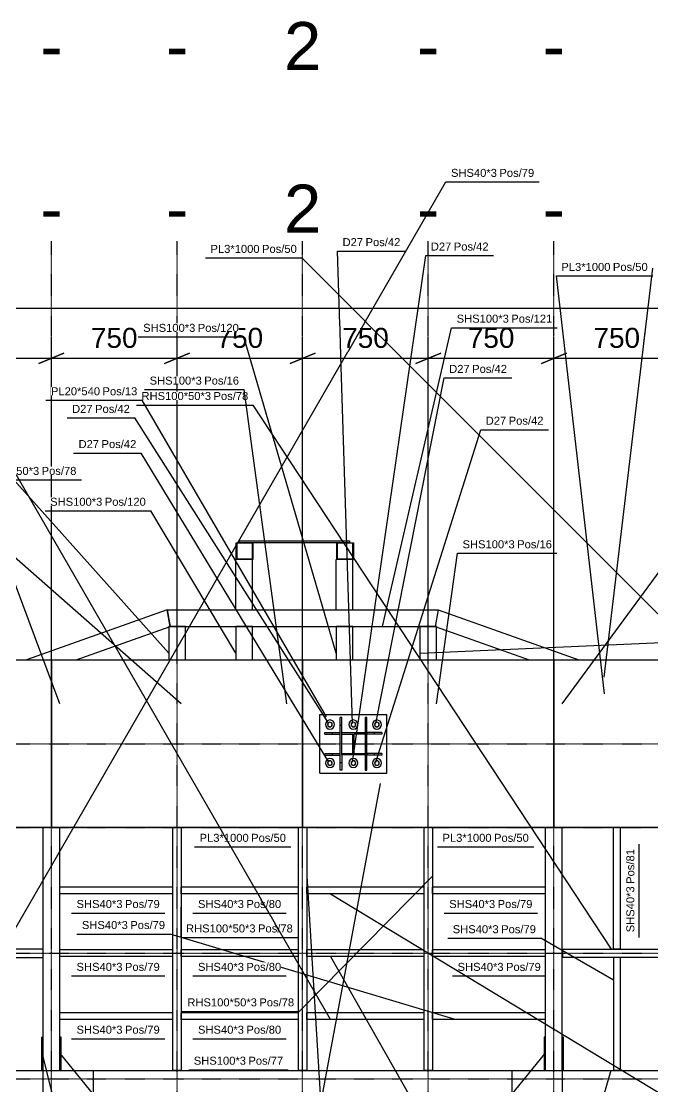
# Model space of a CAD drawing. Header units: millimetres. Extents: x -57554 to 16546, y 2142 to 98430.
# Drawn here: x -2115 to 1655, y 65376 to 71733 of the extents above; entities that cross this region are included whole.
import ezdxf

# ---------------------------------------------------------------- set-up
doc = ezdxf.new("R2010")
doc.units = ezdxf.units.MM
doc.linetypes.add('DXK_LINE_DOT3', pattern=[5.9187, 2.979, -0.9799, 0.9799, -0.9799])
doc.layers.add('S-Z2-A_TEXTUAL_ANNOTATION', color=7, linetype='Continuous')
doc.layers.add('S-Z23-A_DIMENSIONS', color=7, linetype='Continuous')
doc.styles.add('Arial', font='ARIAL.TTF', dxfattribs={"height": 0.2})

msp = doc.modelspace()

# ---------------------------------------------------------------- linework, layer by layer
at = {"color": 1, "linetype": 'DXK_LINE_DOT3'}
for p, q in [((-1934.8, 57422.3), (-1934.8, 70422.3)), ((-1184.8, 57422.3), (-1184.8, 70422.3)), ((-434.8, 57422.3), (-434.8, 70422.3)), ((315.2, 57422.3), (315.2, 70422.3)), ((1065.2, 57422.3), (1065.2, 70422.3)), ((-6934.8, 67922.3), (15065.2, 67922.3)), ((-6934.8, 67422.3), (15065.2, 67422.3)), ((-6934.8, 66922.3), (15065.2, 66922.3)), ((-6934.8, 66172.3), (15065.2, 66172.3)), ((-6934.8, 65422.3), (15065.2, 65422.3))]:
    msp.add_line(p, q, dxfattribs=at)
at = {"color": 2, "linetype": 'Continuous'}
for p, q in [((-831.8, 68622.3), (-731.8, 68622.3)), ((-831.8, 68522.3), (-831.8, 68622.3)), ((-828.8, 68619.3), (-828.8, 68525.3)), ((-734.8, 68619.3), (-828.8, 68619.3)), ((-814.8, 68632.3), (-154.8, 68632.3)), ((-814.8, 68622.3), (-814.8, 68632.3)), ((-154.8, 68622.3), (-814.8, 68622.3)), ((-734.8, 68525.3), (-734.8, 68619.3)), ((-731.8, 68622.3), (-731.8, 68522.3)), ((-231.8, 68622.3), (-131.8, 68622.3)), ((-231.8, 68522.3), (-231.8, 68622.3)), ((-228.8, 68619.3), (-228.8, 68525.3)), ((-134.8, 68619.3), (-228.8, 68619.3)), ((-154.8, 68632.3), (-154.8, 68622.3)), ((-134.8, 68525.3), (-134.8, 68619.3)), ((-131.8, 68622.3), (-131.8, 68522.3)), ((-834.8, 68222.3), (-834.8, 68522.3)), ((-734.8, 68522.3), (-834.8, 68522.3)), ((-731.8, 68522.3), (-831.8, 68522.3)), ((-828.8, 68525.3), (-734.8, 68525.3)), ((-734.8, 68222.3), (-734.8, 68522.3)), ((-234.8, 68222.3), (-234.8, 68522.3)), ((-134.8, 68522.3), (-234.8, 68522.3)), ((-131.8, 68522.3), (-231.8, 68522.3)), ((-228.8, 68525.3), (-134.8, 68525.3)), ((-134.8, 68222.3), (-134.8, 68522.3)), ((-1243.5, 68222.3), (-2083.5, 67922.3)), ((-1243.5, 68222.3), (-1226.2, 68122.3)), ((-1243.5, 68222.3), (373.8, 68222.3)), ((-1226.2, 68122.3), (-1243.5, 68222.3)), ((373.8, 68222.3), (356.5, 68122.3)), ((373.8, 68222.3), (356.5, 68122.3)), ((373.8, 68222.3), (1213.8, 67922.3)), ((-1786.2, 67922.3), (-1226.2, 68122.3)), ((-1134.8, 68122.3), (-1234.8, 68122.3)), ((-1234.8, 68122.3), (-1234.8, 67922.3)), ((-1226.2, 68122.3), (356.5, 68122.3)), ((-1134.8, 67922.3), (-1134.8, 68122.3)), ((-734.8, 68122.3), (-834.8, 68122.3)), ((-834.8, 68122.3), (-834.8, 67922.3)), ((-734.8, 67922.3), (-734.8, 68122.3)), ((-134.8, 68122.3), (-234.8, 68122.3)), ((-234.8, 68122.3), (-234.8, 67922.3)), ((-134.8, 67922.3), (-134.8, 68122.3)), ((365.2, 68122.3), (265.2, 68122.3)), ((265.2, 68122.3), (265.2, 67922.3)), ((356.5, 68122.3), (916.5, 67922.3)), ((365.2, 67922.3), (365.2, 68122.3)), ((-3434.8, 67922.3), (-1934.8, 67922.3)), ((-1934.8, 67922.3), (-1934.8, 66922.3)), ((-1934.8, 67922.3), (-434.8, 67922.3)), ((-1934.8, 66922.3), (-1934.8, 67922.3)), ((-434.8, 67922.3), (-434.8, 66922.3)), ((-434.8, 67922.3), (1065.2, 67922.3)), ((-434.8, 66922.3), (-434.8, 67922.3)), ((1065.2, 67922.3), (1065.2, 66922.3)), ((1065.2, 67922.3), (2565.2, 67922.3)), ((1065.2, 66922.3), (1065.2, 67922.3)), ((-331.8, 67247.3), (-331.8, 67597.3)), ((-331.8, 67597.3), (68.2, 67597.3)), ((-201.8, 67578.8), (-211.8, 67578.8)), ((-211.8, 67265.8), (-211.8, 67578.8)), ((-201.8, 67488.8), (-201.8, 67578.8)), ((-51.8, 67578.8), (-61.8, 67578.8)), ((-61.8, 67578.8), (-61.8, 67488.8)), ((-51.8, 67265.8), (-51.8, 67578.8)), ((68.2, 67247.3), (68.2, 67597.3)), ((-211.8, 67533.8), (-201.8, 67533.8)), ((-61.8, 67533.8), (-51.8, 67533.8)), ((-301.8, 67479.5), (-301.8, 67489.5)), ((-301.8, 67489.5), (-211.8, 67489.5)), ((-301.8, 67479.5), (-211.8, 67479.5)), ((-256.8, 67479.5), (-256.8, 67489.5)), ((-211.8, 67479.5), (-211.8, 67489.5)), ((-201.8, 67480.3), (-201.8, 67488.8)), ((-201.8, 67488.8), (-61.8, 67488.8)), ((-201.8, 67480.3), (-134.6, 67480.3)), ((-201.8, 67364.3), (-201.8, 67480.3)), ((-134.6, 67364.3), (-134.6, 67480.3)), ((-61.8, 67480.3), (-129.1, 67480.3)), ((-129.1, 67480.3), (-129.1, 67364.3)), ((-61.8, 67488.8), (-61.8, 67480.3)), ((-61.8, 67480.3), (-61.8, 67364.3)), ((38.2, 67489.5), (-51.8, 67489.5)), ((-51.8, 67489.5), (-51.8, 67479.5)), ((38.2, 67479.5), (-51.8, 67479.5)), ((-6.8, 67479.5), (-6.8, 67489.5)), ((38.2, 67489.5), (38.2, 67479.5)), ((-301.8, 67355), (-301.8, 67365)), ((-301.8, 67365), (-211.8, 67365)), ((-301.8, 67355), (-211.8, 67355)), ((-256.8, 67355), (-256.8, 67365)), ((-211.8, 67355), (-211.8, 67365)), ((-201.8, 67355.8), (-201.8, 67364.3)), ((-201.8, 67364.3), (-134.6, 67364.3)), ((-61.8, 67355.8), (-201.8, 67355.8)), ((-201.8, 67355.8), (-201.8, 67265.8)), ((-129.1, 67364.3), (-61.8, 67364.3)), ((-61.8, 67364.3), (-61.8, 67355.8)), ((-61.8, 67355.8), (-61.8, 67265.8)), ((38.2, 67365), (-51.8, 67365)), ((-51.8, 67365), (-51.8, 67355)), ((38.2, 67355), (-51.8, 67355)), ((-6.8, 67355), (-6.8, 67365)), ((38.2, 67365), (38.2, 67355)), ((-211.8, 67310.8), (-201.8, 67310.8)), ((-201.8, 67265.8), (-211.8, 67265.8)), ((-61.8, 67310.8), (-51.8, 67310.8)), ((-61.8, 67265.8), (-51.8, 67265.8)), ((-331.8, 67247.3), (68.2, 67247.3)), ((-1934.8, 66922.3), (-3434.8, 66922.3)), ((-1984.8, 65472.3), (-1984.8, 66922.3)), ((-434.8, 66922.3), (-1934.8, 66922.3)), ((-1884.8, 65472.3), (-1884.8, 66922.3)), ((-1209.8, 65472.3), (-1209.8, 66922.3)), ((-1159.8, 66922.3), (-1159.8, 65472.3)), ((-459.8, 65472.3), (-459.8, 66922.3)), ((1065.2, 66922.3), (-434.8, 66922.3)), ((-409.8, 66922.3), (-409.8, 65472.3)), ((290.2, 65472.3), (290.2, 66922.3)), ((340.2, 66922.3), (340.2, 65472.3)), ((1015.2, 65472.3), (1015.2, 66922.3)), ((2565.2, 66922.3), (1065.2, 66922.3)), ((1115.2, 65472.3), (1115.2, 66922.3)), ((1420.2, 66197.3), (1420.2, 66922.3)), ((1460.2, 66922.3), (1460.2, 66197.3)), ((-1209.8, 66567.3), (-1884.8, 66567.3)), ((-1884.8, 66527.3), (-1884.8, 66567.3)), ((-1209.8, 66527.3), (-1209.8, 66567.3)), ((-459.8, 66567.3), (-1159.8, 66567.3)), ((-1159.8, 66527.3), (-1159.8, 66567.3)), ((-459.8, 66527.3), (-459.8, 66567.3)), ((290.2, 66567.3), (-409.8, 66567.3)), ((-409.8, 66527.3), (-409.8, 66567.3)), ((290.2, 66527.3), (290.2, 66567.3)), ((1015.2, 66567.3), (340.2, 66567.3)), ((340.2, 66527.3), (340.2, 66567.3)), ((1015.2, 66527.3), (1015.2, 66567.3)), ((-1209.8, 66527.3), (-1884.8, 66527.3)), ((-459.8, 66527.3), (-1159.8, 66527.3)), ((290.2, 66527.3), (-409.8, 66527.3)), ((1015.2, 66527.3), (340.2, 66527.3)), ((-1984.8, 66197.3), (-3434.8, 66197.3)), ((-1984.8, 66147.3), (-1984.8, 66197.3)), ((-1209.8, 66192.3), (-1884.8, 66192.3)), ((-1884.8, 66152.3), (-1884.8, 66192.3)), ((-1209.8, 66152.3), (-1209.8, 66192.3)), ((-459.8, 66192.3), (-1159.8, 66192.3)), ((-1159.8, 66152.3), (-1159.8, 66192.3)), ((-459.8, 66152.3), (-459.8, 66192.3)), ((290.2, 66192.3), (-409.8, 66192.3)), ((-409.8, 66152.3), (-409.8, 66192.3)), ((290.2, 66152.3), (290.2, 66192.3)), ((1015.2, 66192.3), (340.2, 66192.3)), ((340.2, 66152.3), (340.2, 66192.3)), ((1015.2, 66152.3), (1015.2, 66192.3)), ((1118.2, 66197.3), (2565.2, 66197.3)), ((1118.2, 66147.3), (1118.2, 66197.3)), ((1460.2, 66197.3), (1420.2, 66197.3)), ((-3434.8, 66147.3), (-1984.8, 66147.3)), ((-1209.8, 66152.3), (-1884.8, 66152.3)), ((-459.8, 66152.3), (-1159.8, 66152.3)), ((290.2, 66152.3), (-409.8, 66152.3)), ((1015.2, 66152.3), (340.2, 66152.3)), ((2565.2, 66147.3), (1118.2, 66147.3)), ((1460.2, 66147.3), (1420.2, 66147.3)), ((1420.2, 66147.3), (1420.2, 65472.3)), ((1460.2, 66147.3), (1460.2, 65472.3)), ((-1209.8, 65817.3), (-1884.8, 65817.3)), ((-1884.8, 65777.3), (-1884.8, 65817.3)), ((-1209.8, 65777.3), (-1209.8, 65817.3)), ((-459.8, 65817.3), (-1159.8, 65817.3)), ((-1159.8, 65777.3), (-1159.8, 65817.3)), ((-459.8, 65777.3), (-459.8, 65817.3)), ((290.2, 65817.3), (-409.8, 65817.3)), ((-409.8, 65777.3), (-409.8, 65817.3)), ((290.2, 65777.3), (290.2, 65817.3)), ((1015.2, 65817.3), (340.2, 65817.3)), ((340.2, 65777.3), (340.2, 65817.3)), ((1015.2, 65777.3), (1015.2, 65817.3)), ((-1209.8, 65777.3), (-1884.8, 65777.3)), ((-459.8, 65777.3), (-1159.8, 65777.3)), ((290.2, 65777.3), (-409.8, 65777.3)), ((1015.2, 65777.3), (340.2, 65777.3)), ((-1984.8, 65672.3), (-1992.8, 65672.3)), ((-1992.8, 65472.3), (-1992.8, 65672.3)), ((-1984.8, 65472.3), (-1984.8, 65672.3)), ((-1876.8, 65672.3), (-1884.8, 65672.3)), ((-1884.8, 65672.3), (-1884.8, 65472.3)), ((-1876.8, 65472.3), (-1876.8, 65672.3)), ((1015.2, 65672.3), (1007.2, 65672.3)), ((1007.2, 65672.3), (1007.2, 65472.3)), ((1015.2, 65472.3), (1015.2, 65672.3)), ((1123.2, 65672.3), (1115.2, 65672.3)), ((1115.2, 65472.3), (1115.2, 65672.3)), ((1123.2, 65472.3), (1123.2, 65672.3)), ((-3434.8, 65472.3), (-1984.8, 65472.3)), ((-1992.8, 65472.3), (-1984.8, 65472.3)), ((-1984.8, 65472.3), (-1684.8, 65472.3)), ((-1984.8, 65172.3), (-1984.8, 65472.3)), ((-1684.8, 65472.3), (815.2, 65472.3)), ((-1684.8, 65472.3), (-1684.8, 65222.3)), ((-1159.8, 65472.3), (-1209.8, 65472.3)), ((-409.8, 65472.3), (-459.8, 65472.3)), ((340.2, 65472.3), (290.2, 65472.3)), ((815.2, 65222.3), (815.2, 65472.3)), ((815.2, 65472.3), (1115.2, 65472.3)), ((1115.2, 65472.3), (2565.2, 65472.3)), ((1115.2, 65472.3), (1115.2, 65172.3)), ((1123.2, 65472.3), (1115.2, 65472.3)), ((1460.2, 65472.3), (1420.2, 65472.3))]:
    msp.add_line(p, q, dxfattribs=at)
for centre, radius, start, end in [((-271.8, 67537.3), 27, 0, 180), ((-271.8, 67537.3), 27, 180, 0), ((-271.8, 67537.3), 14, 0, 180), ((-271.8, 67537.3), 14, 180, 0), ((-271.8, 67537.3), 13, 0, 180), ((-271.8, 67537.3), 13, 180, 0), ((-131.8, 67537.3), 27, 0, 180), ((-131.8, 67537.3), 27, 180, 0), ((-131.8, 67537.3), 14, 0, 180), ((-131.8, 67537.3), 14, 180, 0), ((-131.8, 67537.3), 13, 0, 180), ((-131.8, 67537.3), 13, 180, 0), ((8.2, 67537.3), 27, 0, 180), ((8.2, 67537.3), 27, 180, 0), ((8.2, 67537.3), 14, 0, 180), ((8.2, 67537.3), 14, 180, 0), ((8.2, 67537.3), 13, 0, 180), ((8.2, 67537.3), 13, 180, 0), ((-271.8, 67307.3), 27, 0, 180), ((-131.8, 67307.3), 27, 0, 180), ((8.2, 67307.3), 27, 0, 180), ((-271.8, 67307.3), 27, 180, 0), ((-271.8, 67307.3), 14, 0, 180), ((-271.8, 67307.3), 14, 180, 0), ((-271.8, 67307.3), 13, 0, 180), ((-271.8, 67307.3), 13, 180, 0), ((-131.8, 67307.3), 27, 180, 0), ((-131.8, 67307.3), 14, 0, 180), ((-131.8, 67307.3), 14, 180, 0), ((-131.8, 67307.3), 13, 0, 180), ((-131.8, 67307.3), 13, 180, 0), ((8.2, 67307.3), 27, 180, 0), ((8.2, 67307.3), 14, 0, 180), ((8.2, 67307.3), 14, 180, 0), ((8.2, 67307.3), 13, 0, 180), ((8.2, 67307.3), 13, 180, 0)]:
    msp.add_arc(centre, radius, start, end, dxfattribs=at)
at = {"layer": 'S-Z2-A_TEXTUAL_ANNOTATION'}
for p, q in [((-1234.4, 67962.6), (-2244.8, 69091.4)), ((1114.7, 67660.2), (2105.2, 69010.7)), ((-1885.3, 67660.2), (-2302.1, 68778.8)), ((-1160.3, 67660.2), (-2280.2, 68645.9)), ((265.6, 67962.6), (1897.6, 68034.7)), ((28.6, 67184.4), (-364.2, 65085.9)), ((-410.3, 66632), (-300.7, 64863)), ((-269.6, 66152.8), (4880.4, 57123)), ((-1991, 65572), (-1496.5, 63577)), ((-1883, 65572), (-636.2, 64049.4)), ((1009, 65572), (308.6, 64711.2)), ((1405.4, 65471.8), (972, 63990.6))]:
    msp.add_line(p, q, dxfattribs=at)
at = {"layer": 'S-Z23-A_DIMENSIONS'}
for p, q in [((-4434.8, 70022.3), (12565.2, 70022.3)), ((-1934.8, 67972.3), (-1934.8, 69847.3)), ((-1934.8, 67972.3), (-1934.8, 69847.3)), ((-1184.8, 67972.3), (-1184.8, 69847.3)), ((-1184.8, 67972.3), (-1184.8, 69847.3)), ((-434.8, 67972.3), (-434.8, 69847.3)), ((-434.8, 67972.3), (-434.8, 69847.3)), ((315.2, 67972.3), (315.2, 69847.3)), ((315.2, 67972.3), (315.2, 69847.3)), ((1065.2, 67972.3), (1065.2, 69847.3)), ((1065.2, 67972.3), (1065.2, 69847.3)), ((-1859.8, 69752.3), (-2009.8, 69692.3)), ((-2009.8, 69692.3), (-1859.8, 69752.3)), ((-1259.8, 69692.3), (-1109.8, 69752.3)), ((-1109.8, 69752.3), (-1259.8, 69692.3)), ((-359.8, 69752.3), (-509.8, 69692.3)), ((-509.8, 69692.3), (-359.8, 69752.3)), ((390.2, 69752.3), (240.2, 69692.3)), ((240.2, 69692.3), (390.2, 69752.3)), ((1140.2, 69752.3), (990.2, 69692.3)), ((990.2, 69692.3), (1140.2, 69752.3)), ((-2684.8, 69722.3), (-1934.8, 69722.3)), ((-1934.8, 69722.3), (-1184.8, 69722.3)), ((-1184.8, 69722.3), (-434.8, 69722.3)), ((-434.8, 69722.3), (315.2, 69722.3)), ((315.2, 69722.3), (1065.2, 69722.3)), ((1065.2, 69722.3), (1815.2, 69722.3))]:
    msp.add_line(p, q, dxfattribs=at)

# ---------------------------------------------------------------- texts
at = {"color": 5, "linetype": 'Continuous', "style": 'Arial'}
for s, p in [('2', (-546, 71442.5)), ('-', (-2001.5, 71442.5)), ('-', (-1251.5, 71442.5)), ('-', (248.5, 71442.5)), ('-', (998.5, 71442.5)), ('2', (-546, 70472.3)), ('-', (-2001.5, 70472.3)), ('-', (-1251.5, 70472.3)), ('-', (248.5, 70472.3)), ('-', (998.5, 70472.3))]:
    msp.add_text(s, height=286.5, dxfattribs=at).set_placement(p)

# ---------------------------------------------------------------- wipeouts: each hides what was drawn before it
for points, layer in [([(724.8, 70805), (724.8, 70855), (450.6, 70855), (450.6, 70805)], 'S-Z2-A_TEXTUAL_ANNOTATION'), ([(780.3, 69326.2), (780.3, 69376.2), (658.1, 69376.2), (658.1, 69326.2)], 'S-Z2-A_TEXTUAL_ANNOTATION'), ([(692.7, 66837.3), (692.7, 66887.3), (400, 66887.3), (400, 66837.3)], 'S-Z2-A_TEXTUAL_ANNOTATION'), ([(1545.2, 66571.4), (1495.2, 66571.4), (1495.2, 66297.3), (1545.2, 66297.3)], 'S-Z2-A_TEXTUAL_ANNOTATION'), ([(-785.7, 66442.3), (-785.7, 66492.3), (-1059.8, 66492.3), (-1059.8, 66442.3)], 'S-Z2-A_TEXTUAL_ANNOTATION'), ([(-1478.9, 66316.9), (-1478.9, 66366.9), (-1753, 66366.9), (-1753, 66316.9)], 'S-Z2-A_TEXTUAL_ANNOTATION'), ([(-1510.7, 65692.3), (-1510.7, 65742.3), (-1784.8, 65742.3), (-1784.8, 65692.3)], 'S-Z2-A_TEXTUAL_ANNOTATION'), ([(-785.7, 65692.3), (-785.7, 65742.3), (-1059.8, 65742.3), (-1059.8, 65692.3)], 'S-Z2-A_TEXTUAL_ANNOTATION'), ([(-1395.9, 69759.8), (-1395.9, 69934.8), (-1723.8, 69934.8), (-1723.8, 69759.8)], 'S-Z23-A_DIMENSIONS'), ([(-645.9, 69759.8), (-645.9, 69934.8), (-973.8, 69934.8), (-973.8, 69759.8)], 'S-Z23-A_DIMENSIONS'), ([(104.1, 69759.8), (104.1, 69934.8), (-223.8, 69934.8), (-223.8, 69759.8)], 'S-Z23-A_DIMENSIONS'), ([(854.1, 69759.8), (854.1, 69934.8), (526.2, 69934.8), (526.2, 69759.8)], 'S-Z23-A_DIMENSIONS'), ([(1604.1, 69759.8), (1604.1, 69934.8), (1276.2, 69934.8), (1276.2, 69759.8)], 'S-Z23-A_DIMENSIONS')]:
    msp.add_wipeout(points).dxf.layer = layer

# ---------------------------------------------------------------- next in the draw order: linework, layer by layer
at = {"layer": 'S-Z2-A_TEXTUAL_ANNOTATION'}
msp.add_line((2.2, 67313.2), (628.1, 69296.2), dxfattribs=at)

# ---------------------------------------------------------------- next in the draw order: texts
at = {"layer": 'S-Z23-A_DIMENSIONS', "style": 'Arial'}
for p in [(-1698.8, 69784.8), (-948.8, 69784.8), (-198.8, 69784.8), (551.2, 69784.8), (1301.2, 69784.8)]:
    msp.add_text('750', height=119.38, dxfattribs=at).set_placement(p)

# ---------------------------------------------------------------- next in the draw order: wipeouts: each hides what was drawn before it
for points in [[(947.2, 70805), (947.2, 70855), (739.8, 70855), (739.8, 70805)], [(1002.8, 69326.2), (1002.8, 69376.2), (795.3, 69376.2), (795.3, 69326.2)], [(915.2, 66837.3), (915.2, 66887.3), (707.7, 66887.3), (707.7, 66837.3)], [(1545.2, 66793.9), (1495.2, 66793.9), (1495.2, 66586.4), (1545.2, 66586.4)], [(-563.3, 66442.3), (-563.3, 66492.3), (-770.7, 66492.3), (-770.7, 66442.3)], [(-1256.4, 66316.9), (-1256.4, 66366.9), (-1463.9, 66366.9), (-1463.9, 66316.9)], [(-1288.3, 65692.3), (-1288.3, 65742.3), (-1495.7, 65742.3), (-1495.7, 65692.3)], [(-563.3, 65692.3), (-563.3, 65742.3), (-770.7, 65742.3), (-770.7, 65692.3)], [(-773.7, 65507.3), (-773.7, 65557.3), (-1084.8, 65557.3), (-1084.8, 65507.3)]]:
    msp.add_wipeout(points).dxf.layer = 'S-Z2-A_TEXTUAL_ANNOTATION'

# ---------------------------------------------------------------- next in the draw order: linework, layer by layer
at = {"layer": 'S-Z2-A_TEXTUAL_ANNOTATION'}
for p, q in [((-2329.4, 66012), (420.6, 70775)), ((420.6, 70775), (977.2, 70775)), ((628.1, 69296.2), (1032.8, 69296.2)), ((1575.2, 66267.3), (1575.2, 66823.9)), ((370, 66807.3), (945.2, 66807.3)), ((-1089.8, 66412.3), (-533.3, 66412.3)), ((-1783, 66286.9), (-1226.4, 66286.9)), ((475.4, 65777.8), (-1226.4, 66286.9)), ((-1814.8, 65662.3), (-1258.3, 65662.3)), ((-1089.8, 65662.3), (-533.3, 65662.3))]:
    msp.add_line(p, q, dxfattribs=at)

# ---------------------------------------------------------------- next in the draw order: texts
at = {"layer": 'S-Z2-A_TEXTUAL_ANNOTATION', "style": 'Arial'}
for s, p in [('SHS40*3', (450.6, 70805)), ('Pos/79', (739.8, 70805)), ('D27', (658.1, 69326.2)), ('Pos/42', (795.3, 69326.2)), ('PL3*1000', (400, 66837.3)), ('Pos/50', (707.7, 66837.3)), ('SHS40*3', (-1059.8, 66442.3)), ('Pos/80', (-770.7, 66442.3)), ('SHS40*3', (-1753, 66316.9)), ('Pos/79', (-1463.9, 66316.9)), ('SHS40*3', (-1784.8, 65692.3)), ('Pos/79', (-1495.7, 65692.3)), ('SHS40*3', (-1059.8, 65692.3)), ('Pos/80', (-770.7, 65692.3))]:
    msp.add_text(s, height=47.75, dxfattribs=at).set_placement(p)
for s, p in [('Pos/81', (1545.2, 66586.4)), ('SHS40*3', (1545.2, 66297.3))]:
    msp.add_text(s, height=47.75, rotation=90.00021, dxfattribs=at).set_placement(p)

# ---------------------------------------------------------------- next in the draw order: wipeouts: each hides what was drawn before it
msp.add_wipeout([(-551.2, 65507.3), (-551.2, 65557.3), (-758.7, 65557.3), (-758.7, 65507.3)]).dxf.layer = 'S-Z2-A_TEXTUAL_ANNOTATION'

# ---------------------------------------------------------------- next in the draw order: linework, layer by layer
at = {"layer": 'S-Z2-A_TEXTUAL_ANNOTATION'}
msp.add_line((-1114.8, 65477.3), (-521.2, 65477.3), dxfattribs=at)

# ---------------------------------------------------------------- next in the draw order: texts
at = {"layer": 'S-Z2-A_TEXTUAL_ANNOTATION', "style": 'Arial'}
for s, p in [('SHS100*3', (-1084.8, 65507.3)), ('Pos/77', (-758.7, 65507.3))]:
    msp.add_text(s, height=47.75, dxfattribs=at).set_placement(p)

# ---------------------------------------------------------------- next in the draw order: wipeouts: each hides what was drawn before it
for points in [[(-74.3, 70391.7), (-74.3, 70441.7), (-196.6, 70441.7), (-196.6, 70391.7)], [(-692.4, 70351.4), (-692.4, 70401.4), (-985.1, 70401.4), (-985.1, 70351.4)], [(452.6, 70365.4), (452.6, 70415.4), (330.3, 70415.4), (330.3, 70365.4)], [(-1076, 69880.3), (-1076, 69930.3), (-1387.1, 69930.3), (-1387.1, 69880.3)], [(562.2, 69635.3), (562.2, 69685.3), (439.9, 69685.3), (439.9, 69635.3)], [(-1644.8, 69501.8), (-1644.8, 69551.8), (-1937.5, 69551.8), (-1937.5, 69501.8)], [(-982.1, 69473.6), (-982.1, 69523.6), (-1397.1, 69523.6), (-1397.1, 69473.6)], [(-2008.2, 69026.6), (-2008.2, 69076.6), (-2423.2, 69076.6), (-2423.2, 69026.6)], [(-1631.2, 68842.6), (-1631.2, 68892.6), (-1942.4, 68892.6), (-1942.4, 68842.6)], [(-1510.7, 66442.3), (-1510.7, 66492.3), (-1784.8, 66492.3), (-1784.8, 66442.3)], [(-1510.7, 66067.3), (-1510.7, 66117.3), (-1784.8, 66117.3), (-1784.8, 66067.3)], [(-785.7, 66067.3), (-785.7, 66117.3), (-1059.8, 66117.3), (-1059.8, 66067.3)], [(764.3, 66067.3), (764.3, 66117.3), (490.2, 66117.3), (490.2, 66067.3)], [(-708.4, 65855.4), (-708.4, 65905.4), (-1123.3, 65905.4), (-1123.3, 65855.4)]]:
    msp.add_wipeout(points).dxf.layer = 'S-Z2-A_TEXTUAL_ANNOTATION'

# ---------------------------------------------------------------- next in the draw order: linework, layer by layer
at = {"layer": 'S-Z2-A_TEXTUAL_ANNOTATION'}
for p, q in [((-137.8, 67543.2), (-226.6, 70361.7)), ((-137.8, 67313.2), (300.3, 70335.4)), ((2.2, 67543.2), (409.9, 69605.3))]:
    msp.add_line(p, q, dxfattribs=at)

# ---------------------------------------------------------------- next in the draw order: wipeouts: each hides what was drawn before it
for points in [[(148.1, 70391.7), (148.1, 70441.7), (-59.3, 70441.7), (-59.3, 70391.7)], [(-469.9, 70351.4), (-469.9, 70401.4), (-677.4, 70401.4), (-677.4, 70351.4)], [(675.1, 70365.4), (675.1, 70415.4), (467.6, 70415.4), (467.6, 70365.4)], [(-816.4, 69880.3), (-816.4, 69930.3), (-1061, 69930.3), (-1061, 69880.3)], [(784.7, 69635.3), (784.7, 69685.3), (577.2, 69685.3), (577.2, 69635.3)], [(-759.7, 69473.6), (-759.7, 69523.6), (-967.1, 69523.6), (-967.1, 69473.6)], [(-1785.8, 69026.6), (-1785.8, 69076.6), (-1993.2, 69076.6), (-1993.2, 69026.6)], [(-1288.3, 66442.3), (-1288.3, 66492.3), (-1495.7, 66492.3), (-1495.7, 66442.3)], [(-1288.3, 66067.3), (-1288.3, 66117.3), (-1495.7, 66117.3), (-1495.7, 66067.3)], [(-563.3, 66067.3), (-563.3, 66117.3), (-770.7, 66117.3), (-770.7, 66067.3)], [(986.7, 66067.3), (986.7, 66117.3), (779.3, 66117.3), (779.3, 66067.3)], [(-485.9, 65855.4), (-485.9, 65905.4), (-693.4, 65905.4), (-693.4, 65855.4)]]:
    msp.add_wipeout(points).dxf.layer = 'S-Z2-A_TEXTUAL_ANNOTATION'

# ---------------------------------------------------------------- next in the draw order: linework, layer by layer
for p, q in [((-1015.1, 70321.4), (-439.9, 70321.4)), ((-226.6, 70361.7), (178.1, 70361.7)), ((300.3, 70335.4), (705.1, 70335.4)), ((-1417.1, 69850.3), (-786.4, 69850.3)), ((-234.4, 67962.6), (-786.4, 69850.3)), ((409.9, 69605.3), (814.7, 69605.3)), ((-1427.1, 69443.6), (-729.7, 69443.6)), ((1408.4, 66196.8), (-729.7, 69443.6)), ((-2453.2, 68996.6), (-1755.8, 68996.6)), ((339.7, 66632), (-455.9, 65825.4)), ((-1814.8, 66412.3), (-1258.3, 66412.3)), ((-1814.8, 66037.3), (-1258.3, 66037.3)), ((-1089.8, 66037.3), (-533.3, 66037.3)), ((460.2, 66037.3), (1016.7, 66037.3)), ((-1153.3, 65825.4), (-455.9, 65825.4))]:
    msp.add_line(p, q, dxfattribs=at)

# ---------------------------------------------------------------- next in the draw order: texts
at = {"layer": 'S-Z2-A_TEXTUAL_ANNOTATION', "style": 'Arial'}
for s, height, p in [('D27', 47.75, (-196.6, 70391.7)), ('Pos/42', 47.75, (-59.3, 70391.7)), ('PL3*1000', 47.75, (-985.1, 70351.4)), ('Pos/50', 47.75, (-677.4, 70351.4)), ('D27', 47.75, (330.3, 70365.4)), ('Pos/42', 47.75, (467.6, 70365.4)), ('SHS100*3', 47.75, (-1387.1, 69880.3)), ('Pos/120', 47.75, (-1061, 69880.3)), ('D27', 47.75, (439.9, 69635.3)), ('Pos/42', 47.75, (577.2, 69635.3)), ('RHS100*50*3', 47.754, (-1397.1, 69473.6)), ('Pos/78', 47.75, (-967.1, 69473.6)), ('RHS100*50*3', 47.754, (-2423.2, 69026.6)), ('Pos/78', 47.75, (-1993.2, 69026.6)), ('SHS40*3', 47.75, (-1784.8, 66442.3)), ('Pos/79', 47.75, (-1495.7, 66442.3)), ('SHS40*3', 47.75, (-1784.8, 66067.3)), ('Pos/79', 47.75, (-1495.7, 66067.3)), ('SHS40*3', 47.75, (-1059.8, 66067.3)), ('Pos/80', 47.75, (-770.7, 66067.3)), ('SHS40*3', 47.75, (490.2, 66067.3)), ('Pos/79', 47.75, (779.3, 66067.3)), ('RHS100*50*3', 47.754, (-1123.3, 65855.4)), ('Pos/78', 47.75, (-693.4, 65855.4))]:
    msp.add_text(s, height=height, dxfattribs=at).set_placement(p)

# ---------------------------------------------------------------- next in the draw order: wipeouts: each hides what was drawn before it
for points in [[(-1422.3, 69501.8), (-1422.3, 69551.8), (-1629.8, 69551.8), (-1629.8, 69501.8)], [(830.8, 68588.9), (830.8, 68638.9), (519.7, 68638.9), (519.7, 68588.9)], [(-757.3, 66837.3), (-757.3, 66887.3), (-1050, 66887.3), (-1050, 66837.3)], [(714.3, 66442.3), (714.3, 66492.3), (440.2, 66492.3), (440.2, 66442.3)], [(-716.3, 66296.5), (-716.3, 66346.5), (-1131.3, 66346.5), (-1131.3, 66296.5)], [(735.2, 66292), (735.2, 66342), (461.1, 66342), (461.1, 66292)]]:
    msp.add_wipeout(points).dxf.layer = 'S-Z2-A_TEXTUAL_ANNOTATION'

# ---------------------------------------------------------------- next in the draw order: linework, layer by layer
at = {"layer": 'S-Z2-A_TEXTUAL_ANNOTATION'}
for p, q in [((-1967.5, 69471.8), (-1392.3, 69471.8)), ((-293.4, 67584), (-1392.3, 69471.8)), ((364.7, 67660.2), (489.7, 68558.9)), ((-1160.3, 66632), (-1161.3, 66266.5))]:
    msp.add_line(p, q, dxfattribs=at)

# ---------------------------------------------------------------- next in the draw order: texts
at = {"layer": 'S-Z2-A_TEXTUAL_ANNOTATION', "style": 'Arial'}
for s, p in [('PL20*540', (-1937.5, 69501.8)), ('Pos/13', (-1629.8, 69501.8))]:
    msp.add_text(s, height=47.75, dxfattribs=at).set_placement(p)

# ---------------------------------------------------------------- next in the draw order: wipeouts: each hides what was drawn before it
for points in [[(1053.3, 68588.9), (1053.3, 68638.9), (845.8, 68638.9), (845.8, 68588.9)], [(-534.8, 66837.3), (-534.8, 66887.3), (-742.3, 66887.3), (-742.3, 66837.3)], [(936.7, 66442.3), (936.7, 66492.3), (729.3, 66492.3), (729.3, 66442.3)], [(-493.9, 66296.5), (-493.9, 66346.5), (-701.3, 66346.5), (-701.3, 66296.5)], [(957.6, 66292), (957.6, 66342), (750.2, 66342), (750.2, 66292)]]:
    msp.add_wipeout(points).dxf.layer = 'S-Z2-A_TEXTUAL_ANNOTATION'

# ---------------------------------------------------------------- next in the draw order: linework, layer by layer
at = {"layer": 'S-Z2-A_TEXTUAL_ANNOTATION'}
for p, q in [((2777.4, 67104.1), (-439.9, 70321.4)), ((489.7, 68558.9), (1083.3, 68558.9)), ((-1080, 66807.3), (-504.8, 66807.3)), ((-269.6, 66527.8), (3670.7, 64142.8)), ((410.2, 66412.3), (966.7, 66412.3)), ((-1161.3, 66266.5), (-463.9, 66266.5)), ((431.1, 66262), (987.6, 66262)), ((1420.6, 66012), (987.6, 66262))]:
    msp.add_line(p, q, dxfattribs=at)

# ---------------------------------------------------------------- next in the draw order: texts
at = {"layer": 'S-Z2-A_TEXTUAL_ANNOTATION', "style": 'Arial'}
for s, height, p in [('SHS100*3', 47.75, (519.7, 68588.9)), ('Pos/16', 47.75, (845.8, 68588.9)), ('PL3*1000', 47.75, (-1050, 66837.3)), ('Pos/50', 47.75, (-742.3, 66837.3)), ('SHS40*3', 47.75, (440.2, 66442.3)), ('Pos/79', 47.75, (729.3, 66442.3)), ('RHS100*50*3', 47.754, (-1131.3, 66296.5)), ('Pos/78', 47.75, (-701.3, 66296.5)), ('SHS40*3', 47.75, (461.1, 66292)), ('Pos/79', 47.75, (750.2, 66292))]:
    msp.add_text(s, height=height, dxfattribs=at).set_placement(p)

# ---------------------------------------------------------------- next in the draw order: wipeouts: each hides what was drawn before it
msp.add_wipeout([(-1371.7, 68842.6), (-1371.7, 68892.6), (-1616.2, 68892.6), (-1616.2, 68842.6)]).dxf.layer = 'S-Z2-A_TEXTUAL_ANNOTATION'

# ---------------------------------------------------------------- next in the draw order: linework, layer by layer
at = {"layer": 'S-Z2-A_TEXTUAL_ANNOTATION'}
for p, q in [((-269.6, 65777.8), (-2544.6, 69718.1)), ((-1972.4, 68812.6), (-1341.7, 68812.6)), ((-834.4, 67962.6), (-1341.7, 68812.6))]:
    msp.add_line(p, q, dxfattribs=at)

# ---------------------------------------------------------------- next in the draw order: texts
at = {"layer": 'S-Z2-A_TEXTUAL_ANNOTATION', "style": 'Arial'}
for s, p in [('SHS100*3', (-1942.4, 68842.6)), ('Pos/120', (-1616.2, 68842.6))]:
    msp.add_text(s, height=47.75, dxfattribs=at).set_placement(p)

# ---------------------------------------------------------------- next in the draw order: wipeouts: each hides what was drawn before it
for points in [[(1402.5, 70243.8), (1402.5, 70293.8), (1109.8, 70293.8), (1109.8, 70243.8)], [(795.6, 69935.1), (795.6, 69985.1), (484.5, 69985.1), (484.5, 69935.1)]]:
    msp.add_wipeout(points).dxf.layer = 'S-Z2-A_TEXTUAL_ANNOTATION'

# ---------------------------------------------------------------- next in the draw order: linework, layer by layer
at = {"layer": 'S-Z2-A_TEXTUAL_ANNOTATION'}
for p, q in [((1367.3, 67720.7), (1079.8, 70213.8)), ((41.7, 68122.8), (454.5, 69905.1))]:
    msp.add_line(p, q, dxfattribs=at)

# ---------------------------------------------------------------- next in the draw order: wipeouts: each hides what was drawn before it
for points in [[(1625, 70243.8), (1625, 70293.8), (1417.5, 70293.8), (1417.5, 70243.8)], [(-1037.4, 69565.5), (-1037.4, 69615.5), (-1348.6, 69615.5), (-1348.6, 69565.5)], [(-1689.2, 69396.8), (-1689.2, 69446.8), (-1811.5, 69446.8), (-1811.5, 69396.8)], [(-1650.6, 69186.8), (-1650.6, 69236.8), (-1772.8, 69236.8), (-1772.8, 69186.8)]]:
    msp.add_wipeout(points).dxf.layer = 'S-Z2-A_TEXTUAL_ANNOTATION'

# ---------------------------------------------------------------- next in the draw order: linework, layer by layer
for p, q in [((1364.9, 67819.8), (1655.1, 70261)), ((1079.8, 70213.8), (1655, 70213.8))]:
    msp.add_line(p, q, dxfattribs=at)

# ---------------------------------------------------------------- next in the draw order: texts
at = {"layer": 'S-Z2-A_TEXTUAL_ANNOTATION', "style": 'Arial'}
for s, p in [('PL3*1000', (1109.8, 70243.8)), ('Pos/50', (1417.5, 70243.8))]:
    msp.add_text(s, height=47.75, dxfattribs=at).set_placement(p)

# ---------------------------------------------------------------- next in the draw order: wipeouts: each hides what was drawn before it
for points in [[(1055.2, 69935.1), (1055.2, 69985.1), (810.6, 69985.1), (810.6, 69935.1)], [(-814.9, 69565.5), (-814.9, 69615.5), (-1022.4, 69615.5), (-1022.4, 69565.5)], [(-1466.7, 69396.8), (-1466.7, 69446.8), (-1674.2, 69446.8), (-1674.2, 69396.8)], [(-1428.1, 69186.8), (-1428.1, 69236.8), (-1635.6, 69236.8), (-1635.6, 69186.8)]]:
    msp.add_wipeout(points).dxf.layer = 'S-Z2-A_TEXTUAL_ANNOTATION'

# ---------------------------------------------------------------- next in the draw order: linework, layer by layer
at = {"layer": 'S-Z2-A_TEXTUAL_ANNOTATION'}
for p, q in [((454.5, 69905.1), (1085.2, 69905.1)), ((-1378.6, 69535.5), (-784.9, 69535.5)), ((-529.3, 67660.2), (-784.9, 69535.5)), ((-1841.5, 69366.8), (-1436.7, 69366.8)), ((-277.8, 67543.2), (-1436.7, 69366.8)), ((-1802.8, 69156.8), (-1398.1, 69156.8)), ((-277.8, 67313.2), (-1398.1, 69156.8))]:
    msp.add_line(p, q, dxfattribs=at)

# ---------------------------------------------------------------- next in the draw order: texts
at = {"layer": 'S-Z2-A_TEXTUAL_ANNOTATION', "style": 'Arial'}
for s, p in [('SHS100*3', (484.5, 69935.1)), ('Pos/121', (810.6, 69935.1)), ('SHS100*3', (-1348.6, 69565.5)), ('Pos/16', (-1022.4, 69565.5)), ('D27', (-1811.5, 69396.8)), ('Pos/42', (-1674.2, 69396.8)), ('D27', (-1772.8, 69186.8)), ('Pos/42', (-1635.6, 69186.8))]:
    msp.add_text(s, height=47.75, dxfattribs=at).set_placement(p)

doc.saveas('drawing.dxf')
